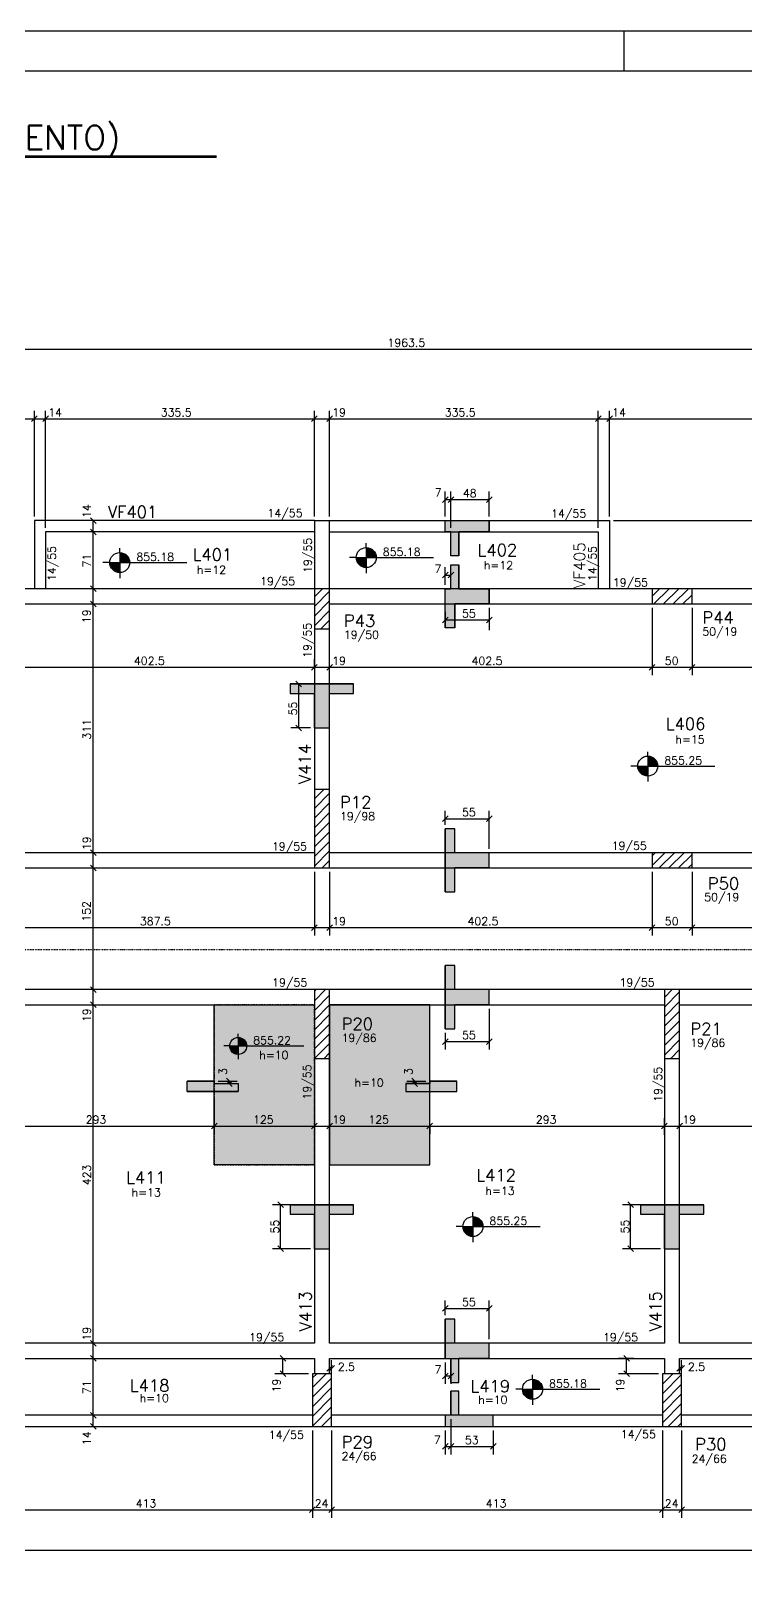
# Model space of a CAD drawing. Extents: x 1435 to 7619, y 830 to 3800.
# Drawn here: x 2607 to 3499, y 1862 to 3800 of the extents above; entities that cross this region are included whole.
import ezdxf

# ---------------------------------------------------------------- set-up
doc = ezdxf.new("R2010")
doc.units = 0
doc.header["$MEASUREMENT"] = 0
doc.linetypes.add('ESTILO_TQS_0004', pattern=[2, 0.5, -0.4, 0.1, -0.4, 0.1, -0.5])
for name, color, linetype in [('1', 1, 'CONTINUOUS'), ('2', 2, 'CONTINUOUS'), ('3', 3, 'CONTINUOUS'), ('4', 4, 'CONTINUOUS'), ('6', 6, 'CONTINUOUS'), ('7', 7, 'CONTINUOUS'), ('8', 8, 'CONTINUOUS'), ('9', 9, 'CONTINUOUS')]:
    doc.layers.add(name, color=color, linetype=linetype)
doc.styles.get("Standard").update_dxf_attribs({"font": 'ROMANS.SHX'})

msp = doc.modelspace()

# ---------------------------------------------------------------- linework, layer by layer
at = {"layer": '1', "linetype": 'Continuous'}
msp.add_lwpolyline([(1434.82608, 829.928975), (7619.060405, 829.928975), (7619.060405, 3799.928975), (1434.82608, 3799.928975), (1434.82608, 829.928975)], dxfattribs=at)
at = {"layer": '2', "linetype": 'Continuous'}
for p, q in [((2607.554466, 3311.782786), (2614.625534, 3318.853854)), ((2607.554466, 3311.782786), (2614.625534, 3318.853854)), ((2621.554466, 3311.782786), (2628.625534, 3318.853854)), ((2621.554466, 3311.782786), (2628.625534, 3318.853854)), ((2957.054466, 3311.782786), (2964.125534, 3318.853854)), ((2957.054466, 3311.782786), (2964.125534, 3318.853854)), ((2976.054466, 3311.782786), (2983.125534, 3318.853854)), ((2976.054466, 3311.782786), (2983.125534, 3318.853854)), ((3311.554466, 3311.782786), (3318.625534, 3318.853854)), ((3311.554466, 3311.782786), (3318.625534, 3318.853854)), ((3325.554466, 3311.782786), (3332.625534, 3318.853854)), ((3325.554466, 3311.782786), (3332.625534, 3318.853854)), ((3120.469817, 3210.895119), (3127.540885, 3217.966187)), ((3127.469817, 3210.895119), (3134.540885, 3217.966187)), ((3127.469817, 3210.895119), (3134.540885, 3217.966187)), ((3175.469817, 3210.895119), (3182.540885, 3217.966187)), ((2688.020029, 3184.489466), (2680.948961, 3191.560534)), ((2688.020029, 3170.489466), (2680.948961, 3177.560534)), ((2688.020029, 3170.489466), (2680.948961, 3177.560534)), ((3120.469817, 3116.477405), (3127.540885, 3123.548473)), ((3120.469817, 3116.477405), (3127.540885, 3123.548473)), ((3127.469817, 3116.477405), (3134.540885, 3123.548473)), ((3127.469817, 3116.477405), (3134.540885, 3123.548473)), ((2688.020029, 3099.489466), (2680.948961, 3106.560534)), ((2688.020029, 3099.489466), (2680.948961, 3106.560534)), ((2688.020029, 3099.489466), (2680.948961, 3106.560534)), ((2688.020029, 3080.489466), (2680.948961, 3087.560534)), ((2688.020029, 3080.489466), (2680.948961, 3087.560534)), ((3120.469817, 3060.470467), (3127.540885, 3067.541535)), ((3175.469817, 3060.470467), (3182.540885, 3067.541535)), ((2957.054466, 3001.331838), (2964.125534, 3008.402905)), ((2957.054466, 3001.331838), (2964.125534, 3008.402905)), ((2976.054466, 3001.331838), (2983.125534, 3008.402905)), ((2976.054466, 3001.331838), (2983.125534, 3008.402905)), ((3378.554466, 3001.331838), (3385.625534, 3008.402905)), ((3378.554466, 3001.331838), (3385.625534, 3008.402905)), ((3428.554466, 3001.331838), (3435.625534, 3008.402905)), ((3428.554466, 3001.331838), (3435.625534, 3008.402905)), ((2944.629123, 2980.561824), (2937.558055, 2987.632892)), ((2944.629123, 2925.561824), (2937.558055, 2932.632892)), ((3120.469817, 2812.023682), (3127.540885, 2819.09475)), ((3120.469817, 2812.023682), (3127.540885, 2819.09475)), ((3175.469817, 2812.023682), (3182.540885, 2819.09475)), ((3175.469817, 2812.023682), (3182.540885, 2819.09475)), ((2970.09, 2803.025), (2970.09, 2803.025)), ((2688.020029, 2769.489466), (2680.948961, 2776.560534)), ((2688.020029, 2769.489466), (2680.948961, 2776.560534)), ((2688.020029, 2769.489466), (2680.948961, 2776.560534)), ((2688.020029, 2750.489466), (2680.948961, 2757.560534)), ((2688.020029, 2750.489466), (2680.948961, 2757.560534)), ((2957.054466, 2675.902112), (2964.125534, 2682.973179)), ((2957.054466, 2675.902112), (2964.125534, 2682.973179)), ((2976.054466, 2675.902112), (2983.125534, 2682.973179)), ((2976.054466, 2675.902112), (2983.125534, 2682.973179)), ((3378.554442, 2675.902112), (3385.62551, 2682.973179)), ((3378.554442, 2675.902112), (3385.62551, 2682.973179)), ((3428.554442, 2675.902112), (3435.62551, 2682.973179)), ((3428.554442, 2675.902112), (3435.62551, 2682.973179)), ((2688.020029, 2598.489466), (2680.948961, 2605.560534)), ((2688.020029, 2598.489466), (2680.948961, 2605.560534)), ((2688.020029, 2579.489466), (2680.948961, 2586.560534)), ((2688.020029, 2579.489466), (2680.948961, 2586.560534)), ((2970.09, 2559.025), (2970.09, 2559.025)), ((3407.09, 2559.025), (3407.09, 2559.025)), ((3120.469817, 2533.548604), (3127.540885, 2540.619672)), ((3120.469817, 2533.548604), (3127.540885, 2540.619672)), ((3175.469817, 2533.548604), (3182.540885, 2540.619672)), ((3175.469817, 2533.548604), (3182.540885, 2540.619672)), ((2850.770676, 2491.169952), (2857.841743, 2484.098884)), ((2850.770676, 2488.169952), (2857.841743, 2481.098884)), ((3082.338257, 2491.169952), (3089.409324, 2484.098884)), ((3082.338257, 2488.169952), (3089.409324, 2481.098884)), ((2832.054466, 2427.94605), (2839.125534, 2435.017118)), ((2832.054466, 2427.94605), (2839.125534, 2435.017118)), ((2957.054466, 2427.94605), (2964.125534, 2435.017118)), ((2957.054466, 2427.94605), (2964.125534, 2435.017118)), ((2976.054466, 2427.94605), (2983.125534, 2435.017118)), ((2976.054466, 2427.94605), (2983.125534, 2435.017118)), ((3101.054466, 2427.94605), (3108.125534, 2435.017118)), ((3101.054466, 2427.94605), (3108.125534, 2435.017118)), ((3394.054466, 2427.94605), (3401.125534, 2435.017118)), ((3394.054466, 2427.94605), (3401.125534, 2435.017118)), ((3413.054466, 2427.94605), (3420.125534, 2435.017118)), ((3413.054466, 2427.94605), (3420.125534, 2435.017118)), ((2921.947986, 2329.642791), (2914.876919, 2336.713858)), ((2921.947986, 2329.642791), (2914.876919, 2336.713858)), ((3358.947986, 2329.642791), (3351.876919, 2336.713858)), ((3358.947986, 2329.642791), (3351.876919, 2336.713858)), ((2921.947986, 2274.642791), (2914.876919, 2281.713858)), ((2921.947986, 2274.642791), (2914.876919, 2281.713858)), ((3358.947986, 2274.642791), (3351.876919, 2281.713858)), ((3358.947986, 2274.642791), (3351.876919, 2281.713858)), ((3120.469817, 2199.988981), (3127.540885, 2207.060049)), ((3120.469817, 2199.988981), (3127.540885, 2207.060049)), ((3175.469817, 2199.988981), (3182.540885, 2207.060049)), ((3175.469817, 2199.988981), (3182.540885, 2207.060049)), ((2688.020029, 2156.489466), (2680.948961, 2163.560534)), ((2688.020029, 2156.489466), (2680.948961, 2163.560534)), ((2688.020029, 2137.489466), (2680.948961, 2144.560534)), ((2688.020029, 2137.489466), (2680.948961, 2144.560534)), ((2924.862664, 2137.489466), (2917.791596, 2144.560534)), ((2983.125534, 2132.4296), (2976.054466, 2125.358532)), ((2985.625534, 2132.4296), (2978.554466, 2125.358532)), ((3353.957827, 2137.489466), (3346.88676, 2144.560534)), ((3420.125534, 2132.4296), (3413.054466, 2125.358532)), ((3422.625534, 2132.4296), (3415.554466, 2125.358532)), ((2924.862664, 2118.489466), (2917.791596, 2125.560534)), ((3120.469817, 2115.695846), (3127.540885, 2122.766914)), ((3120.469817, 2115.695846), (3127.540885, 2122.766914)), ((3127.469817, 2115.695846), (3134.540885, 2122.766914)), ((3127.469817, 2115.695846), (3134.540885, 2122.766914)), ((3353.957827, 2118.489466), (3346.88676, 2125.560534)), ((2970.09, 2089.025), (2970.09, 2089.025)), ((3407.09, 2089.025), (3407.09, 2089.025)), ((2688.020029, 2066.489466), (2680.948961, 2073.560534)), ((2688.020029, 2066.489466), (2680.948961, 2073.560534)), ((2688.020029, 2052.489466), (2680.948961, 2059.560534)), ((3120.469817, 2027.494242), (3127.540885, 2034.56531)), ((3120.469817, 2027.494242), (3127.540885, 2034.56531)), ((3127.469817, 2027.494242), (3134.540885, 2034.56531)), ((3127.469817, 2027.494242), (3134.540885, 2034.56531)), ((3127.469817, 2027.494242), (3134.540885, 2034.56531)), ((3127.469817, 2027.494242), (3134.540885, 2034.56531)), ((3180.469817, 2027.494242), (3187.540885, 2034.56531)), ((3180.469817, 2027.494242), (3187.540885, 2034.56531)), ((2954.554466, 1948.438085), (2961.625534, 1955.509152)), ((2954.554466, 1948.438085), (2961.625534, 1955.509152)), ((2978.554466, 1948.438085), (2985.625534, 1955.509152)), ((2978.554466, 1948.438085), (2985.625534, 1955.509152)), ((3391.554466, 1948.438085), (3398.625534, 1955.509152)), ((3391.554466, 1948.438085), (3398.625534, 1955.509152)), ((3415.554466, 1948.438085), (3422.625534, 1955.509152)), ((3415.554466, 1948.438085), (3422.625534, 1955.509152))]:
    msp.add_line(p, q, dxfattribs=at)
at = {"layer": '3', "linetype": 'Continuous'}
for p, q in [((3346.837115, 3799.928975), (3346.837115, 3749.929475)), ((2960.59, 3188.025), (2611.09, 3188.025)), ((2611.09, 3188.025), (2611.09, 3103.025)), ((2979.59, 3188.025), (3329.09, 3188.025)), ((3329.09, 3188.025), (3329.09, 3103.025)), ((2625.09, 3174.025), (2625.09, 3103.025)), ((2960.59, 3174.025), (2625.09, 3174.025)), ((2979.59, 3174.025), (3315.09, 3174.025)), ((3025.348914, 3154.425648), (3025.348914, 3159.930392)), ((3315.09, 3174.025), (3315.09, 3103.025)), ((2717.670561, 3148.146498), (2717.670561, 3153.651242)), ((2717.670561, 3148.146498), (2717.670561, 3123.146498)), ((2717.670561, 3147.53915), (2721.519686, 3147.53915)), ((2717.670561, 3146.746301), (2723.419024, 3146.746301)), ((2717.670561, 3145.953452), (2724.742819, 3145.953452)), ((2717.670561, 3145.160591), (2725.77808, 3145.160591)), ((2717.670561, 3144.367802), (2726.62542, 3144.367802)), ((2717.670561, 3143.574953), (2727.334429, 3143.574953)), ((2717.670561, 3142.782092), (2727.933765, 3142.782092)), ((2717.670561, 3141.989243), (2728.441788, 3141.989243)), ((2717.670561, 3141.196394), (2728.870941, 3141.196394)), ((2717.670561, 3140.403544), (2729.23, 3140.403544)), ((3012.848914, 3141.925648), (3004.42221, 3141.925648)), ((3025.348866, 3141.132846), (3012.848866, 3141.132846)), ((3012.848914, 3141.925648), (3037.848914, 3141.925648)), ((3025.348866, 3140.339997), (3012.949861, 3140.339997)), ((3025.348914, 3154.425648), (3025.348914, 3129.425648)), ((3025.348914, 3153.8183), (3029.198039, 3153.8183)), ((3025.348914, 3153.025451), (3031.097377, 3153.025451)), ((3025.348914, 3152.232602), (3032.421172, 3152.232602)), ((3025.348914, 3151.439741), (3033.456433, 3151.439741)), ((3025.348914, 3150.646952), (3034.303773, 3150.646952)), ((3025.348914, 3149.854103), (3035.012782, 3149.854103)), ((3025.348914, 3149.061242), (3035.612119, 3149.061242)), ((3025.348914, 3148.268393), (3036.120141, 3148.268393)), ((3025.348914, 3147.475544), (3036.549294, 3147.475544)), ((3025.348914, 3146.682695), (3036.908353, 3146.682695)), ((3025.348914, 3145.889845), (3037.203658, 3145.889845)), ((3025.348914, 3145.097044), (3037.439931, 3145.097044)), ((3025.348914, 3144.304195), (3037.620509, 3144.304195)), ((3025.348914, 3143.511346), (3037.74792, 3143.511346)), ((3025.348914, 3142.718497), (3037.848914, 3142.718497)), ((3037.848914, 3141.925648), (3109.271663, 3141.925648)), ((2705.170561, 3135.646498), (2696.743857, 3135.646498)), ((2717.670513, 3134.853696), (2705.170513, 3134.853696)), ((2705.170561, 3135.646498), (2730.170561, 3135.646498)), ((2717.670513, 3134.060847), (2705.271507, 3134.060847)), ((2717.670513, 3133.267998), (2705.398871, 3133.267998)), ((2717.670513, 3132.475149), (2705.579496, 3132.475149)), ((2717.670513, 3131.682348), (2705.815769, 3131.682348)), ((2717.670513, 3130.889451), (2706.111074, 3130.889451)), ((2717.670513, 3130.09665), (2706.470133, 3130.09665)), ((2717.670513, 3129.303801), (2706.899286, 3129.303801)), ((2717.670513, 3128.510952), (2707.407309, 3128.510952)), ((2717.670513, 3127.718102), (2708.006693, 3127.718102)), ((2717.670513, 3126.925301), (2708.715654, 3126.925301)), ((2717.670513, 3126.132392), (2709.562994, 3126.132392)), ((2717.670513, 3125.339591), (2710.598255, 3125.339591)), ((2717.670513, 3124.546742), (2711.922051, 3124.546742)), ((2717.670513, 3123.753893), (2713.821436, 3123.753893)), ((2717.670561, 3139.610695), (2729.525305, 3139.610695)), ((2717.670561, 3138.817894), (2729.761578, 3138.817894)), ((2717.670561, 3138.025045), (2729.942156, 3138.025045)), ((2717.670561, 3137.232196), (2730.069567, 3137.232196)), ((2717.670561, 3136.439347), (2730.170561, 3136.439347)), ((2717.670561, 3123.146498), (2717.670561, 3116.277965)), ((2730.170561, 3135.646498), (2801.59331, 3135.646498)), ((3025.348866, 3139.547148), (3013.077224, 3139.547148)), ((3025.348866, 3138.754299), (3013.25785, 3138.754299)), ((3025.348866, 3137.961498), (3013.494122, 3137.961498)), ((3025.348866, 3137.168601), (3013.789428, 3137.168601)), ((3025.348866, 3136.3758), (3014.148486, 3136.3758)), ((3025.348866, 3135.582951), (3014.57764, 3135.582951)), ((3025.348866, 3134.790102), (3015.085662, 3134.790102)), ((3025.348866, 3133.997253), (3015.685046, 3133.997253)), ((3025.348866, 3133.204451), (3016.394008, 3133.204451)), ((3025.348866, 3132.411542), (3017.241347, 3132.411542)), ((3025.348866, 3131.618741), (3018.276608, 3131.618741)), ((3025.348866, 3130.825892), (3019.600404, 3130.825892)), ((3025.348866, 3130.033043), (3021.499789, 3130.033043)), ((3025.348914, 3129.425648), (3025.348914, 3122.557115)), ((2960.59, 3092.818968), (2970.796032, 3103.025)), ((3382.09, 3093.590433), (3391.524567, 3103.025)), ((3384.545382, 3084.025), (3403.545382, 3103.025)), ((3396.566197, 3084.025), (3415.566197, 3103.025)), ((3408.587013, 3084.025), (3427.587013, 3103.025)), ((2960.59, 3080.798153), (2979.59, 3099.798153)), ((2960.59, 3068.777338), (2979.59, 3087.777338)), ((3420.607828, 3084.025), (3432.09, 3095.507172)), ((2960.59, 3056.756522), (2979.59, 3075.756522)), ((2968.879293, 3053.025), (2979.59, 3063.735707)), ((3376.789929, 2893.806456), (3376.789929, 2899.3112)), ((3376.789929, 2893.806456), (3376.789929, 2868.806456)), ((3376.789929, 2893.199108), (3380.639054, 2893.199108)), ((3376.789929, 2892.406259), (3382.538391, 2892.406259)), ((3376.789929, 2891.61341), (3383.862187, 2891.61341)), ((3376.789929, 2890.820549), (3384.897448, 2890.820549)), ((3376.789929, 2890.02776), (3385.744787, 2890.02776)), ((3376.789929, 2889.234911), (3386.453797, 2889.234911)), ((3376.789929, 2888.44205), (3387.053133, 2888.44205)), ((3364.289929, 2881.306456), (3355.863225, 2881.306456)), ((3376.789881, 2880.513655), (3364.289881, 2880.513655)), ((3364.289929, 2881.306456), (3389.289929, 2881.306456)), ((3376.789881, 2879.720806), (3364.390875, 2879.720806)), ((3376.789881, 2878.927956), (3364.518238, 2878.927956)), ((3376.789881, 2878.135107), (3364.698864, 2878.135107)), ((3376.789881, 2877.342306), (3364.935137, 2877.342306)), ((3376.789881, 2876.549409), (3365.230442, 2876.549409)), ((3376.789881, 2875.756608), (3365.589501, 2875.756608)), ((3376.789881, 2874.963759), (3366.018654, 2874.963759)), ((3376.789881, 2874.17091), (3366.526676, 2874.17091)), ((3376.789881, 2873.378061), (3367.126061, 2873.378061)), ((3376.789881, 2872.585259), (3367.835022, 2872.585259)), ((3376.789881, 2871.792351), (3368.682362, 2871.792351)), ((3376.789881, 2870.999549), (3369.717623, 2870.999549)), ((3376.789881, 2870.2067), (3371.041418, 2870.2067)), ((3376.789881, 2869.413851), (3372.940804, 2869.413851)), ((3376.789929, 2887.649201), (3387.561156, 2887.649201)), ((3376.789929, 2886.856352), (3387.990309, 2886.856352)), ((3376.789929, 2886.063503), (3388.349367, 2886.063503)), ((3376.789929, 2885.270654), (3388.644673, 2885.270654)), ((3376.789929, 2884.477852), (3388.880945, 2884.477852)), ((3376.789929, 2883.685003), (3389.061524, 2883.685003)), ((3376.789929, 2882.892154), (3389.188935, 2882.892154)), ((3376.789929, 2882.099305), (3389.289929, 2882.099305)), ((3376.789929, 2868.806456), (3376.789929, 2861.937924)), ((3389.289929, 2881.306456), (3460.712678, 2881.306456)), ((2960.59, 2840.381847), (2972.233153, 2852.025)), ((2960.59, 2828.361032), (2979.59, 2847.361032)), ((2960.59, 2816.340217), (2979.59, 2835.340217)), ((2960.59, 2804.319401), (2979.59, 2823.319401)), ((2960.59, 2792.298586), (2979.59, 2811.298586)), ((2960.59, 2780.277771), (2979.59, 2799.277771)), ((2960.59, 2768.256956), (2979.59, 2787.256956)), ((2960.59, 2756.23614), (2979.59, 2775.23614)), ((3382.089976, 2757.007582), (3398.107395, 2773.025)), ((3382.089976, 2769.028397), (3386.086579, 2773.025)), ((3391.12821, 2754.025), (3410.12821, 2773.025)), ((3403.149025, 2754.025), (3422.149025, 2773.025)), ((2970.399675, 2754.025), (2979.59, 2763.215325)), ((3415.16984, 2754.025), (3432.089976, 2770.945136)), ((3427.190656, 2754.025), (3432.089976, 2758.924321)), ((2960.59, 2587.944726), (2974.670274, 2602.025)), ((2960.59, 2599.965542), (2962.649458, 2602.025)), ((3397.59, 2592.195376), (3407.419624, 2602.025)), ((3397.59, 2580.174561), (3416.59, 2599.174561)), ((2960.59, 2575.923911), (2979.59, 2594.923911)), ((2960.59, 2563.903096), (2979.59, 2582.903096)), ((3397.59, 2568.153746), (3416.59, 2587.153746)), ((2960.59, 2551.88228), (2979.59, 2570.88228)), ((2960.59, 2539.861465), (2979.59, 2558.861465)), ((3397.59, 2556.13293), (3416.59, 2575.13293)), ((3397.59, 2544.112115), (3416.59, 2563.112115)), ((2865.511263, 2542.152113), (2865.511263, 2546.831146)), ((2865.511263, 2542.152113), (2865.511263, 2520.902113)), ((2865.511263, 2541.635868), (2868.783019, 2541.635868)), ((2865.511263, 2540.961946), (2870.397456, 2540.961946)), ((2865.511263, 2540.288024), (2871.522682, 2540.288024)), ((2865.511263, 2539.614093), (2872.402654, 2539.614093)), ((2960.59, 2527.84065), (2979.59, 2546.84065)), ((3397.59, 2532.0913), (3416.59, 2551.0913)), ((3397.59, 2520.070485), (3416.59, 2539.070485)), ((2854.886263, 2531.527113), (2847.723564, 2531.527113)), ((2865.511222, 2530.853232), (2854.886222, 2530.853232)), ((2854.886263, 2531.527113), (2876.136263, 2531.527113)), ((2865.511222, 2530.17931), (2854.972067, 2530.17931)), ((2865.511222, 2529.505389), (2855.080326, 2529.505389)), ((2865.511222, 2528.831467), (2855.233858, 2528.831467)), ((2865.511222, 2528.157586), (2855.43469, 2528.157586)), ((2865.511222, 2527.483623), (2855.685699, 2527.483623)), ((2865.511222, 2526.809742), (2855.990899, 2526.809742)), ((2865.511222, 2526.135821), (2856.355679, 2526.135821)), ((2865.511222, 2525.461899), (2856.787498, 2525.461899)), ((2865.511222, 2524.787977), (2857.296975, 2524.787977)), ((2865.511222, 2524.114096), (2857.899592, 2524.114096)), ((2865.511222, 2523.440124), (2858.619831, 2523.440124)), ((2865.511222, 2522.766242), (2859.499803, 2522.766242)), ((2865.511222, 2522.092321), (2860.625029, 2522.092321)), ((2865.511222, 2521.418399), (2862.239507, 2521.418399)), ((2865.511263, 2538.940222), (2873.122893, 2538.940222)), ((2865.511263, 2538.2663), (2873.72555, 2538.2663)), ((2865.511263, 2537.592368), (2874.234987, 2537.592368)), ((2865.511263, 2536.918446), (2874.666806, 2536.918446)), ((2865.511263, 2536.244525), (2875.031586, 2536.244525)), ((2865.511263, 2535.570603), (2875.336786, 2535.570603)), ((2865.511263, 2534.896681), (2875.587795, 2534.896681)), ((2865.511263, 2534.2228), (2875.788627, 2534.2228)), ((2865.511263, 2533.548878), (2875.942118, 2533.548878)), ((2865.511263, 2532.874957), (2876.050418, 2532.874957)), ((2865.511263, 2532.201035), (2876.136263, 2532.201035)), ((2865.511263, 2520.902113), (2865.511263, 2515.063861)), ((2876.136263, 2531.527113), (2947.559012, 2531.527113)), ((2960.795165, 2516.025), (2979.59, 2534.819835)), ((2972.815981, 2516.025), (2979.59, 2522.799019)), ((3405.565331, 2516.025), (3416.59, 2527.049669)), ((3158.524147, 2318.378486), (3158.524147, 2323.883231)), ((3158.524147, 2318.378486), (3158.524147, 2293.378486)), ((3158.524147, 2317.771139), (3162.373272, 2317.771139)), ((3158.524147, 2316.97829), (3164.27261, 2316.97829)), ((3158.524147, 2316.185441), (3165.596405, 2316.185441)), ((3158.524147, 2315.39258), (3166.631666, 2315.39258)), ((3158.524147, 2314.59979), (3167.479006, 2314.59979)), ((3158.524147, 2313.806941), (3168.188015, 2313.806941)), ((3158.524147, 2313.01408), (3168.787352, 2313.01408)), ((3158.524147, 2312.221231), (3169.295374, 2312.221231)), ((3158.524147, 2311.428382), (3169.724527, 2311.428382)), ((3158.524147, 2310.635533), (3170.083586, 2310.635533)), ((3158.524147, 2309.842684), (3170.378891, 2309.842684)), ((3158.524147, 2309.049883), (3170.615164, 2309.049883)), ((3158.524147, 2308.257034), (3170.795742, 2308.257034)), ((3158.524147, 2307.464185), (3170.923153, 2307.464185)), ((3158.524147, 2306.671336), (3171.024147, 2306.671336)), ((3146.024147, 2305.878486), (3137.597443, 2305.878486)), ((3158.524099, 2305.085685), (3146.024099, 2305.085685)), ((3146.024147, 2305.878486), (3171.024147, 2305.878486)), ((3158.524099, 2304.292836), (3146.125094, 2304.292836)), ((3158.524099, 2303.499987), (3146.252457, 2303.499987)), ((3158.524099, 2302.707138), (3146.433083, 2302.707138)), ((3158.524099, 2301.914337), (3146.669355, 2301.914337)), ((3158.524099, 2301.12144), (3146.964661, 2301.12144)), ((3158.524099, 2300.328638), (3147.323719, 2300.328638)), ((3158.524099, 2299.535789), (3147.752873, 2299.535789)), ((3158.524099, 2298.74294), (3148.260895, 2298.74294)), ((3158.524099, 2297.950091), (3148.860279, 2297.950091)), ((3158.524099, 2297.15729), (3149.569241, 2297.15729)), ((3158.524099, 2296.364381), (3150.41658, 2296.364381)), ((3158.524099, 2295.57158), (3151.451841, 2295.57158)), ((3158.524099, 2294.778731), (3152.775637, 2294.778731)), ((3158.524099, 2293.985882), (3154.675022, 2293.985882)), ((3158.524147, 2293.378486), (3158.524147, 2286.509954)), ((3171.024147, 2305.878486), (3242.446896, 2305.878486)), ((2958.09, 2104.612115), (2975.502885, 2122.025)), ((2958.09, 2116.63293), (2963.48207, 2122.025)), ((2958.09, 2092.5913), (2982.09, 2116.5913)), ((3232.973194, 2115.093821), (3232.973194, 2120.598566)), ((3232.973194, 2115.093821), (3232.973194, 2090.093821)), ((3232.973194, 2114.486474), (3236.822319, 2114.486474)), ((3232.973194, 2113.693625), (3238.721656, 2113.693625)), ((3232.973194, 2112.900776), (3240.045452, 2112.900776)), ((3395.09, 2108.862765), (3408.252235, 2122.025)), ((3395.09, 2120.88358), (3396.23142, 2122.025)), ((3395.09, 2096.84195), (3419.09, 2120.84195)), ((2958.09, 2080.570485), (2982.09, 2104.570485)), ((3220.473194, 2102.593821), (3212.04649, 2102.593821)), ((3232.973146, 2101.80102), (3220.473146, 2101.80102)), ((3220.473194, 2102.593821), (3245.473194, 2102.593821)), ((3232.973146, 2101.008171), (3220.57414, 2101.008171)), ((3232.973146, 2100.215322), (3220.701503, 2100.215322)), ((3232.973146, 2099.422473), (3220.882129, 2099.422473)), ((3232.973146, 2098.629672), (3221.118402, 2098.629672)), ((3232.973146, 2097.836775), (3221.413707, 2097.836775)), ((3232.973146, 2097.043973), (3221.772766, 2097.043973)), ((3232.973146, 2096.251124), (3222.201919, 2096.251124)), ((3232.973146, 2095.458275), (3222.709941, 2095.458275)), ((3232.973146, 2094.665426), (3223.309326, 2094.665426)), ((3232.973146, 2093.872625), (3224.018287, 2093.872625)), ((3232.973194, 2112.107915), (3241.080713, 2112.107915)), ((3232.973194, 2111.315125), (3241.928052, 2111.315125)), ((3232.973194, 2110.522276), (3242.637062, 2110.522276)), ((3232.973194, 2109.729415), (3243.236398, 2109.729415)), ((3232.973194, 2108.936566), (3243.744421, 2108.936566)), ((3232.973194, 2108.143717), (3244.173574, 2108.143717)), ((3232.973194, 2107.350868), (3244.532632, 2107.350868)), ((3232.973194, 2106.558019), (3244.827938, 2106.558019)), ((3232.973194, 2105.765218), (3245.06421, 2105.765218)), ((3232.973194, 2104.972369), (3245.244789, 2104.972369)), ((3232.973194, 2104.17952), (3245.3722, 2104.17952)), ((3232.973194, 2103.386671), (3245.473194, 2103.386671)), ((3245.473194, 2102.593821), (3316.895943, 2102.593821)), ((3395.09, 2084.821134), (3419.09, 2108.821134)), ((3395.09, 2072.800319), (3419.09, 2096.800319)), ((2958.09, 2068.549669), (2982.09, 2092.549669)), ((2958.09, 2056.528854), (2982.09, 2080.528854)), ((3232.973146, 2093.079716), (3224.865627, 2093.079716)), ((3232.973146, 2092.286915), (3225.900888, 2092.286915)), ((3232.973146, 2091.494066), (3227.224683, 2091.494066)), ((3232.973146, 2090.701217), (3229.124069, 2090.701217)), ((3232.973194, 2090.093821), (3232.973194, 2083.225289)), ((3395.09, 2060.779504), (3419.09, 2084.779504)), ((2969.606961, 2056.025), (2982.09, 2068.508039)), ((2981.627777, 2056.025), (2982.09, 2056.487223)), ((3402.356311, 2056.025), (3419.09, 2072.758689)), ((3414.377127, 2056.025), (3419.09, 2060.737873))]:
    msp.add_line(p, q, dxfattribs=at)
for points in [[(2960.59, 3188.025), (2960.59, 3103.025)], [(2960.59, 3188.025), (2979.59, 3188.025)], [(2979.59, 3103.025), (2979.59, 3188.025)], [(2960.59, 3103.025), (2558.09, 3103.025)], [(3382.09, 3103.025), (2979.59, 3103.025)], [(3834.59, 3103.025), (3432.09, 3103.025)], [(2558.09, 3084.025), (2960.59, 3084.025)], [(2979.59, 3084.025), (3382.09, 3084.025)], [(3432.09, 3084.025), (3834.59, 3084.025)], [(2960.59, 3053.025), (2960.59, 2852.025)], [(2979.59, 2852.025), (2979.59, 3053.025)], [(2960.59, 2773.025), (2573.09, 2773.025)], [(3382.089976, 2773.025), (2979.59, 2773.025)], [(3834.59, 2773.025), (3432.089976, 2773.025)], [(2573.09, 2754.025), (2960.59, 2754.025)], [(2979.59, 2754.025), (3382.089976, 2754.025)], [(3432.089976, 2754.025), (3834.59, 2754.025)], [(2960.59, 2602.025), (2573.09, 2602.025)], [(3397.59, 2602.025), (2979.59, 2602.025)], [(3834.59, 2602.025), (3416.59, 2602.025)], [(2573.09, 2583.025), (2960.59, 2583.025)], [(2979.59, 2583.025), (3397.59, 2583.025)], [(3416.59, 2583.025), (3834.59, 2583.025)], [(2960.59, 2516.025), (2960.59, 2160.025)], [(2979.59, 2160.025), (2979.59, 2516.025)], [(3397.59, 2516.025), (3397.59, 2160.025)], [(3416.59, 2160.025), (3416.59, 2516.025)], [(2960.59, 2160.025), (2542.59, 2160.025)], [(3397.59, 2160.025), (2979.59, 2160.025)], [(3834.59, 2160.025), (3416.59, 2160.025)], [(2542.59, 2141.025), (2960.59, 2141.025)], [(2960.59, 2141.025), (2960.59, 2122.025)], [(2979.59, 2141.025), (3397.59, 2141.025)], [(2979.59, 2122.025), (2979.59, 2141.025)], [(2979.59, 2122.025), (2979.59, 2141.025)], [(3397.59, 2141.025), (3397.59, 2122.025)], [(3416.59, 2141.025), (3834.59, 2141.025)], [(3416.59, 2122.025), (3416.59, 2141.025)], [(2958.09, 2070.025), (2545.09, 2070.025)], [(2545.09, 2056.025), (2958.09, 2056.025)], [(3395.09, 2070.025), (2982.09, 2070.025)], [(2982.09, 2056.025), (3395.09, 2056.025)], [(3832.09, 2070.025), (3419.09, 2070.025)], [(3419.09, 2056.025), (3832.09, 2056.025)]]:
    msp.add_lwpolyline(points, dxfattribs=at)
at = {"layer": '3', "linetype": 'ESTILO_TQS_0004'}
for points in [[(2960.59, 2583.025), (2835.59, 2583.025), (2835.59, 2383.025), (2960.59, 2383.025), (2960.59, 2583.025)], [(2979.59, 2383.025), (3104.59, 2383.025), (3104.59, 2583.025), (2979.59, 2583.025), (2979.59, 2383.025)]]:
    msp.add_lwpolyline(points, dxfattribs=at)
at = {"layer": '3', "linetype": 'Continuous'}
for centre, radius in [((2717.670561, 3135.646498), 12.5), ((3025.348914, 3141.925648), 12.5), ((3376.789929, 2881.306456), 12.5), ((2865.511263, 2531.527113), 10.625), ((3158.524147, 2305.878486), 12.5), ((3232.973194, 2102.593821), 12.5)]:
    msp.add_circle(centre, radius, dxfattribs=at)
at = {"layer": '6', "linetype": 'Continuous'}
for p, q in [((2123.966424, 3644.156598), (2838.445667, 3644.156598)), ((2123.966424, 3642.358558), (2838.445667, 3642.358558)), ((3124.005351, 3174.025), (3124.005351, 3188.025)), ((3124.005351, 3188.025), (3179.005351, 3188.025)), ((3179.005351, 3174.025), (3179.005351, 3188.025)), ((3124.005351, 3174.025), (3131.005351, 3174.025)), ((3131.005351, 3144.025), (3131.005351, 3174.025)), ((3141.005351, 3144.025), (3141.005351, 3174.025)), ((3141.005351, 3174.025), (3179.005351, 3174.025)), ((3131.005351, 3144.025), (3131.005351, 3144.025)), ((3131.005351, 3103.025), (3131.005351, 3133.025)), ((3141.005351, 3103.025), (3141.005351, 3133.025)), ((3124.005351, 3084.025), (3124.005351, 3103.025)), ((3124.005351, 3103.025), (3131.005351, 3103.025)), ((3131.005351, 3103.025), (3131.005351, 3103.025)), ((3141.005351, 3103.025), (3179.005351, 3103.025)), ((3179.005351, 3084.025), (3179.005351, 3103.025)), ((3124.005351, 3054.025), (3124.005351, 3084.025)), ((3136.005351, 3054.025), (3136.005351, 3084.025)), ((3136.005351, 3084.025), (3179.005351, 3084.025)), ((2930.59, 2984.097358), (2960.59, 2984.097358)), ((2930.59, 2972.097358), (2960.59, 2972.097358)), ((2960.59, 2984.097358), (2979.59, 2984.097358)), ((2960.59, 2929.097358), (2960.59, 2972.097358)), ((2979.59, 2984.097358), (3009.59, 2984.097358)), ((2979.59, 2929.097358), (2979.59, 2972.097358)), ((2979.59, 2972.097358), (3009.59, 2972.097358)), ((2960.59, 2929.097358), (2979.59, 2929.097358)), ((3124.005351, 2773.025), (3124.005351, 2803.025)), ((3136.005351, 2773.025), (3136.005351, 2803.025)), ((3124.005351, 2754.025), (3124.005351, 2773.025)), ((3179.005351, 2773.025), (3136.005351, 2773.025)), ((3179.005351, 2754.025), (3179.005351, 2773.025)), ((3124.005351, 2724.025), (3124.005351, 2754.025)), ((3136.005351, 2724.025), (3136.005351, 2754.025)), ((3179.005351, 2754.025), (3136.005351, 2754.025)), ((3124.005351, 2602.025), (3124.005351, 2632.025)), ((3136.005351, 2602.025), (3136.005351, 2632.025)), ((3124.005351, 2583.025), (3124.005351, 2602.025)), ((3179.005351, 2602.025), (3136.005351, 2602.025)), ((3179.005351, 2583.025), (3179.005351, 2602.025)), ((3124.005351, 2553.025), (3124.005351, 2583.025)), ((3136.005351, 2553.025), (3136.005351, 2583.025)), ((3179.005351, 2583.025), (3136.005351, 2583.025)), ((2835.59, 2487.634418), (2801.621745, 2487.634418)), ((2835.59, 2484.634418), (2835.59, 2487.634418)), ((2835.59, 2484.634418), (2865.59, 2484.634418)), ((3074.59, 2484.634418), (3104.59, 2484.634418)), ((3104.59, 2484.634418), (3104.59, 2487.634418)), ((3104.59, 2487.634418), (3138.558255, 2487.634418)), ((2801.621745, 2474.634418), (2865.59, 2474.634418)), ((3074.59, 2474.634418), (3138.558255, 2474.634418)), ((2930.59, 2333.178324), (2960.59, 2333.178324)), ((2960.59, 2333.178324), (2979.59, 2333.178324)), ((2979.59, 2333.178324), (3009.59, 2333.178324)), ((3367.59, 2333.178324), (3397.59, 2333.178324)), ((3397.59, 2333.178324), (3416.59, 2333.178324)), ((3416.59, 2333.178324), (3446.59, 2333.178324)), ((2930.59, 2321.178324), (2960.59, 2321.178324)), ((2960.59, 2278.178324), (2960.59, 2321.178324)), ((2979.59, 2278.178324), (2979.59, 2321.178324)), ((2979.59, 2321.178324), (3009.59, 2321.178324)), ((3367.59, 2321.178324), (3397.59, 2321.178324)), ((3397.59, 2278.178324), (3397.59, 2321.178324)), ((3416.59, 2278.178324), (3416.59, 2321.178324)), ((3416.59, 2321.178324), (3446.59, 2321.178324)), ((2960.59, 2278.178324), (2979.59, 2278.178324)), ((3397.59, 2278.178324), (3416.59, 2278.178324)), ((3124.005351, 2160.025), (3124.005351, 2190.025)), ((3136.005351, 2160.025), (3136.005351, 2190.025)), ((3124.005351, 2141.025), (3124.005351, 2160.025)), ((3179.005351, 2160.025), (3136.005351, 2160.025)), ((3179.005351, 2141.025), (3179.005351, 2160.025)), ((3124.005351, 2141.025), (3131.005351, 2141.025)), ((3131.005351, 2141.025), (3131.005351, 2141.025)), ((3131.005351, 2111.025), (3131.005351, 2141.025)), ((3141.005351, 2111.025), (3141.005351, 2141.025)), ((3179.005351, 2141.025), (3141.005351, 2141.025)), ((3131.005351, 2100.025), (3131.005351, 2100.025)), ((3131.005351, 2070.025), (3131.005351, 2100.025)), ((3141.005351, 2070.025), (3141.005351, 2100.025)), ((3131.005351, 2070.025), (3124.005351, 2070.025)), ((3124.005351, 2070.025), (3124.005351, 2056.025)), ((3124.005351, 2056.025), (3184.005351, 2056.025)), ((3184.005351, 2070.025), (3141.005351, 2070.025)), ((3184.005351, 2056.025), (3184.005351, 2070.025))]:
    msp.add_line(p, q, dxfattribs=at)
msp.add_lwpolyline([(1584.828547, 879.93055), (7569.064811, 879.93055), (7569.064811, 3749.929475), (1584.828547, 3749.929475), (1584.828547, 879.93055)], dxfattribs=at)
at = {"layer": '7', "linetype": 'Continuous'}
for points in [[(2960.59, 3053.025), (2979.59, 3053.025), (2979.59, 3103.025), (2960.59, 3103.025), (2960.59, 3053.025)], [(3382.09, 3084.025), (3432.09, 3084.025), (3432.09, 3103.025), (3382.09, 3103.025), (3382.09, 3084.025)], [(2960.59, 2754.025), (2979.59, 2754.025), (2979.59, 2852.025), (2960.59, 2852.025), (2960.59, 2754.025)], [(3382.089976, 2754.025), (3432.089976, 2754.025), (3432.089976, 2773.025), (3382.089976, 2773.025), (3382.089976, 2754.025)], [(2960.59, 2516.025), (2979.59, 2516.025), (2979.59, 2602.025), (2960.59, 2602.025), (2960.59, 2516.025)], [(3397.59, 2516.025), (3416.59, 2516.025), (3416.59, 2602.025), (3397.59, 2602.025), (3397.59, 2516.025)], [(2958.09, 2056.025), (2982.09, 2056.025), (2982.09, 2122.025), (2958.09, 2122.025), (2958.09, 2056.025)], [(3395.09, 2056.025), (3419.09, 2056.025), (3419.09, 2122.025), (3395.09, 2122.025), (3395.09, 2056.025)]]:
    msp.add_lwpolyline(points, dxfattribs=at)
at = {"layer": '8', "linetype": 'Continuous'}
for points in [[(3124.005351, 3188.025), (3179.005351, 3188.025), (3179.005351, 3174.025), (3141.005351, 3174.025), (3141.005351, 3144.025), (3131.005351, 3144.025), (3131.005351, 3174.025), (3124.005351, 3174.025), (3124.005351, 3188.025)], [(3131.005351, 3133.025), (3141.005351, 3133.025), (3141.005351, 3103.025), (3179.005351, 3103.025), (3179.005351, 3084.025), (3136.005351, 3084.025), (3136.005351, 3054.025), (3124.005351, 3054.025), (3124.005351, 3103.025), (3131.005351, 3103.025), (3131.005351, 3133.025)], [(2930.59, 2984.097358), (2930.59, 2972.097358), (2960.59, 2972.097358), (2960.59, 2929.097358), (2979.59, 2929.097358), (2979.59, 2972.097358), (3009.59, 2972.097358), (3009.59, 2984.097358), (2930.59, 2984.097358)], [(3124.005351, 2724.025), (3136.005351, 2724.025), (3136.005351, 2754.025), (3179.005351, 2754.025), (3179.005351, 2773.025), (3136.005351, 2773.025), (3136.005351, 2803.025), (3124.005351, 2803.025), (3124.005351, 2724.025)], [(3124.005351, 2553.025), (3136.005351, 2553.025), (3136.005351, 2583.025), (3179.005351, 2583.025), (3179.005351, 2602.025), (3136.005351, 2602.025), (3136.005351, 2632.025), (3124.005351, 2632.025), (3124.005351, 2553.025)], [(2865.59, 2474.634418), (2801.621745, 2474.634418), (2801.621745, 2487.634418), (2835.59, 2487.634418), (2835.59, 2484.634418), (2865.59, 2484.634418), (2865.59, 2474.634418)], [(3074.59, 2474.634418), (3138.558255, 2474.634418), (3138.558255, 2487.634418), (3104.59, 2487.634418), (3104.59, 2484.634418), (3074.59, 2484.634418), (3074.59, 2474.634418)], [(2930.59, 2333.178324), (2930.59, 2321.178324), (2960.59, 2321.178324), (2960.59, 2278.178324), (2979.59, 2278.178324), (2979.59, 2321.178324), (3009.59, 2321.178324), (3009.59, 2333.178324), (2930.59, 2333.178324)], [(3367.59, 2333.178324), (3367.59, 2321.178324), (3397.59, 2321.178324), (3397.59, 2278.178324), (3416.59, 2278.178324), (3416.59, 2321.178324), (3446.59, 2321.178324), (3446.59, 2333.178324), (3367.59, 2333.178324)], [(3131.005351, 2111.025), (3141.005351, 2111.025), (3141.005351, 2141.025), (3179.005351, 2141.025), (3179.005351, 2160.025), (3136.005351, 2160.025), (3136.005351, 2190.025), (3124.005351, 2190.025), (3124.005351, 2141.025), (3131.005351, 2141.025), (3131.005351, 2111.025)], [(3124.005351, 2056.025), (3184.005351, 2056.025), (3184.005351, 2070.025), (3141.005351, 2070.025), (3141.005351, 2100.025), (3131.005351, 2100.025), (3131.005351, 2070.025), (3124.005351, 2070.025), (3124.005351, 2056.025)]]:
    msp.add_lwpolyline(points, dxfattribs=at)
for points in [[(3124.005351, 3174.025), (3179.005351, 3188.025), (3131.005351, 3174.025)], [(3124.005351, 3174.025), (3124.005351, 3188.025), (3179.005351, 3188.025)], [(3131.005351, 3174.025), (3179.005351, 3188.025), (3141.005351, 3174.025)], [(3141.005351, 3174.025), (3179.005351, 3188.025), (3179.005351, 3174.025)], [(3131.005351, 3144.025), (3141.005351, 3174.025), (3141.005351, 3144.025)], [(3131.005351, 3174.025), (3141.005351, 3174.025), (3131.005351, 3144.025)], [(3131.005351, 3133.025), (3141.005351, 3133.025), (3131.005351, 3103.025)], [(3141.005351, 3133.025), (3136.005351, 3084.025), (3131.005351, 3103.025)], [(3136.005351, 3084.025), (3141.005351, 3133.025), (3141.005351, 3103.025)], [(3136.005351, 3054.025), (3124.005351, 3054.025), (3131.005351, 3103.025)], [(3124.005351, 3054.025), (3124.005351, 3103.025), (3131.005351, 3103.025)], [(3136.005351, 3084.025), (3136.005351, 3054.025), (3131.005351, 3103.025)], [(3179.005351, 3084.025), (3136.005351, 3084.025), (3141.005351, 3103.025)], [(3179.005351, 3103.025), (3179.005351, 3084.025), (3141.005351, 3103.025)], [(2930.59, 2972.097358), (2960.59, 2972.097358), (2930.59, 2984.097358)], [(2960.59, 2972.097358), (3009.59, 2984.097358), (2930.59, 2984.097358)], [(3009.59, 2984.097358), (2960.59, 2972.097358), (2979.59, 2972.097358)], [(2960.59, 2972.097358), (2960.59, 2929.097358), (2979.59, 2972.097358)], [(2960.59, 2929.097358), (2979.59, 2929.097358), (2979.59, 2972.097358)], [(3009.59, 2972.097358), (3009.59, 2984.097358), (2979.59, 2972.097358)], [(3124.005351, 2803.025), (3136.005351, 2724.025), (3136.005351, 2803.025)], [(3124.005351, 2803.025), (3124.005351, 2724.025), (3136.005351, 2724.025)], [(3136.005351, 2724.025), (3136.005351, 2754.025), (3136.005351, 2803.025)], [(3136.005351, 2803.025), (3136.005351, 2754.025), (3136.005351, 2773.025)], [(3136.005351, 2754.025), (3179.005351, 2754.025), (3136.005351, 2773.025)], [(3136.005351, 2773.025), (3179.005351, 2754.025), (3179.005351, 2773.025)], [(3136.005351, 2553.025), (3136.005351, 2632.025), (3124.005351, 2632.025)], [(3136.005351, 2553.025), (3124.005351, 2632.025), (3124.005351, 2553.025)], [(3136.005351, 2553.025), (3136.005351, 2632.025), (3136.005351, 2583.025)], [(3136.005351, 2632.025), (3136.005351, 2602.025), (3136.005351, 2583.025)], [(3179.005351, 2583.025), (3136.005351, 2602.025), (3136.005351, 2583.025)], [(3179.005351, 2583.025), (3179.005351, 2602.025), (3136.005351, 2602.025)], [(2801.621745, 2487.634418), (2835.59, 2487.634418), (2801.621745, 2474.634418)], [(2835.59, 2487.634418), (2835.59, 2484.634418), (2801.621745, 2474.634418)], [(2801.621745, 2474.634418), (2835.59, 2484.634418), (2865.59, 2474.634418)], [(2835.59, 2484.634418), (2865.59, 2484.634418), (2865.59, 2474.634418)], [(3138.558255, 2474.634418), (3104.59, 2484.634418), (3074.59, 2484.634418)], [(3138.558255, 2474.634418), (3074.59, 2484.634418), (3074.59, 2474.634418)], [(3138.558255, 2474.634418), (3138.558255, 2487.634418), (3104.59, 2487.634418)], [(3138.558255, 2474.634418), (3104.59, 2487.634418), (3104.59, 2484.634418)], [(3009.59, 2333.178324), (2930.59, 2333.178324), (2930.59, 2321.178324)], [(3009.59, 2333.178324), (2930.59, 2321.178324), (2960.59, 2321.178324)], [(3009.59, 2333.178324), (2960.59, 2321.178324), (2979.59, 2321.178324)], [(3009.59, 2333.178324), (2979.59, 2321.178324), (3009.59, 2321.178324)], [(3367.59, 2333.178324), (3367.59, 2321.178324), (3397.59, 2321.178324)], [(3367.59, 2333.178324), (3397.59, 2321.178324), (3446.59, 2333.178324)], [(3397.59, 2321.178324), (3416.59, 2321.178324), (3446.59, 2333.178324)], [(3416.59, 2321.178324), (3446.59, 2321.178324), (3446.59, 2333.178324)], [(2960.59, 2321.178324), (2960.59, 2278.178324), (2979.59, 2278.178324)], [(2960.59, 2321.178324), (2979.59, 2278.178324), (2979.59, 2321.178324)], [(3397.59, 2278.178324), (3416.59, 2278.178324), (3397.59, 2321.178324)], [(3416.59, 2278.178324), (3416.59, 2321.178324), (3397.59, 2321.178324)], [(3131.005351, 2141.025), (3136.005351, 2190.025), (3124.005351, 2190.025)], [(3131.005351, 2141.025), (3124.005351, 2190.025), (3124.005351, 2141.025)], [(3131.005351, 2141.025), (3136.005351, 2160.025), (3136.005351, 2190.025)], [(3131.005351, 2141.025), (3141.005351, 2111.025), (3136.005351, 2160.025)], [(3141.005351, 2141.025), (3179.005351, 2160.025), (3136.005351, 2160.025)], [(3141.005351, 2141.025), (3136.005351, 2160.025), (3141.005351, 2111.025)], [(3141.005351, 2141.025), (3179.005351, 2141.025), (3179.005351, 2160.025)], [(3131.005351, 2141.025), (3131.005351, 2111.025), (3141.005351, 2111.025)], [(3141.005351, 2100.025), (3131.005351, 2100.025), (3141.005351, 2070.025)], [(3131.005351, 2100.025), (3131.005351, 2070.025), (3141.005351, 2070.025)], [(3131.005351, 2070.025), (3124.005351, 2070.025), (3184.005351, 2056.025)], [(3184.005351, 2056.025), (3124.005351, 2070.025), (3124.005351, 2056.025)], [(3141.005351, 2070.025), (3131.005351, 2070.025), (3184.005351, 2056.025)], [(3184.005351, 2056.025), (3184.005351, 2070.025), (3141.005351, 2070.025)]]:
    msp.add_solid(points, dxfattribs=at)
at = {"layer": '9', "linetype": 'Continuous'}
for p, q in [((2099.09, 3402.308178), (4062.59, 3402.308178)), ((2118.09, 3315.31832), (2611.09, 3315.31832)), ((2611.09, 3193.025), (2611.09, 3325.31832)), ((2611.09, 3315.31832), (2625.09, 3315.31832)), ((2625.09, 3179.025), (2625.09, 3325.31832)), ((2625.09, 3315.31832), (2960.59, 3315.31832)), ((2960.59, 3193.025), (2960.59, 3325.31832)), ((2960.59, 3315.31832), (2979.59, 3315.31832)), ((2979.59, 3193.025), (2979.59, 3325.31832)), ((2979.59, 3315.31832), (3315.09, 3315.31832)), ((3315.09, 3179.025), (3315.09, 3325.31832)), ((3315.09, 3315.31832), (3329.09, 3315.31832)), ((3329.09, 3193.025), (3329.09, 3325.31832)), ((3329.09, 3315.31832), (3834.59, 3315.31832)), ((3124.005351, 3193.025), (3124.005351, 3224.430653)), ((3131.005351, 3179.025), (3131.005351, 3224.430653)), ((3179.005351, 3193.025), (3179.005351, 3224.430653)), ((3124.005351, 3214.430653), (3131.005351, 3214.430653)), ((3131.005351, 3214.430653), (3179.005351, 3214.430653)), ((2679.669753, 3188.025), (2674.484495, 3188.025)), ((2684.484495, 3174.025), (2684.484495, 3188.025)), ((3334.09, 3188.025), (3563.516297, 3188.025)), ((2691.092818, 3174.025), (2674.484495, 3174.025)), ((2684.484495, 3103.025), (2684.484495, 3174.025)), ((3124.005351, 3108.025), (3124.005351, 3130.012939)), ((3124.005351, 3108.025), (3124.005351, 3130.012939)), ((3131.005351, 3113.591303), (3131.005351, 3130.012939)), ((3131.005351, 3113.591303), (3131.005351, 3130.012939)), ((2688.705909, 3103.025), (2674.484495, 3103.025)), ((2684.484495, 3084.025), (2684.484495, 3103.025)), ((3124.005351, 3120.012939), (3131.005351, 3120.012939)), ((3124.005351, 3120.012939), (3131.005351, 3120.012939)), ((2684.484495, 2773.025), (2684.484495, 3084.025)), ((3124.005351, 3074.121623), (3124.005351, 3054.006001)), ((3124.005351, 3064.006001), (3179.005351, 3064.006001)), ((3179.005351, 3079.025), (3179.005351, 3051.074314)), ((3382.09, 3079.025), (3382.09, 2994.867371)), ((3432.09, 3079.025), (3432.09, 2994.867371)), ((2558.09, 3004.867371), (2960.59, 3004.867371)), ((2960.59, 3002.767061), (2960.59, 3014.867371)), ((2960.59, 3004.867371), (2979.59, 3004.867371)), ((2979.59, 3002.767061), (2979.59, 3014.867371)), ((2979.59, 3004.867371), (3382.09, 3004.867371)), ((3382.09, 3004.867371), (3432.09, 3004.867371)), ((3432.09, 3004.867371), (3834.59, 3004.867371)), ((2955.59, 2984.097358), (2931.093589, 2984.097358)), ((2941.093589, 2929.097358), (2941.093589, 2984.097358)), ((2955.59, 2929.097358), (2931.093589, 2929.097358)), ((3124.005351, 2808.025), (3124.005351, 2825.559216)), ((3124.005351, 2808.025), (3124.005351, 2825.559216)), ((3124.005351, 2815.559216), (3179.005351, 2815.559216)), ((3124.005351, 2815.559216), (3179.005351, 2815.559216)), ((3179.005351, 2778.025), (3179.005351, 2825.559216)), ((3179.005351, 2778.025), (3179.005351, 2825.559216)), ((2684.484495, 2754.025), (2684.484495, 2773.025)), ((2684.484495, 2602.025), (2684.484495, 2754.025)), ((2960.59, 2749.025), (2960.59, 2669.437645)), ((2979.59, 2749.025), (2979.59, 2669.437645)), ((2979.59, 2744.025), (2979.59, 2669.437645)), ((3382.089976, 2749.025), (3382.089976, 2669.437645)), ((3432.089976, 2749.025), (3432.089976, 2669.437645)), ((2573.09, 2679.437645), (2960.59, 2679.437645)), ((2960.59, 2679.437645), (2979.59, 2679.437645)), ((2979.59, 2679.437645), (3382.089976, 2679.437645)), ((3382.089976, 2679.437645), (3432.089976, 2679.437645)), ((3432.089976, 2679.437645), (3834.59, 2679.437645)), ((2684.484495, 2583.025), (2684.484495, 2602.025)), ((2684.484495, 2160.025), (2684.484495, 2583.025)), ((3179.005351, 2578.025), (3179.005351, 2527.084138)), ((3179.005351, 2578.025), (3179.005351, 2527.084138)), ((3124.005351, 2548.025), (3124.005351, 2527.084138)), ((3124.005351, 2548.025), (3124.005351, 2527.084138)), ((3124.005351, 2537.084138), (3179.005351, 2537.084138)), ((3124.005351, 2537.084138), (3179.005351, 2537.084138)), ((2840.59, 2487.634418), (2864.306209, 2487.634418)), ((2851.348065, 2484.634418), (2864.306209, 2484.634418)), ((2854.306209, 2487.634418), (2854.306209, 2484.634418)), ((3075.873791, 2487.634418), (3099.59, 2487.634418)), ((3075.873791, 2484.634418), (3088.831935, 2484.634418)), ((3085.873791, 2484.634418), (3085.873791, 2487.634418)), ((2835.59, 2463.056342), (2835.59, 2421.481584)), ((2542.59, 2431.481584), (2835.59, 2431.481584)), ((2835.59, 2431.481584), (2960.59, 2431.481584)), ((2960.59, 2437.557227), (2960.59, 2421.481584)), ((2960.59, 2431.481584), (2979.59, 2431.481584)), ((2979.59, 2434.504335), (2979.59, 2421.481584)), ((2979.59, 2431.481584), (3104.59, 2431.481584)), ((3104.59, 2431.481584), (3397.59, 2431.481584)), ((3104.59, 2431.451443), (3104.59, 2421.481584)), ((3397.59, 2420.302737), (3397.59, 2441.481584)), ((3397.59, 2431.481584), (3416.59, 2431.481584)), ((3416.59, 2420.302737), (3416.59, 2441.481584)), ((3416.59, 2431.481584), (3709.59, 2431.481584)), ((2932.081205, 2333.178324), (2908.412453, 2333.178324)), ((2932.081205, 2333.178324), (2908.412453, 2333.178324)), ((2918.412453, 2278.178324), (2918.412453, 2333.178324)), ((2918.412453, 2278.178324), (2918.412453, 2333.178324)), ((3369.081205, 2333.178324), (3345.412453, 2333.178324)), ((3369.081205, 2333.178324), (3345.412453, 2333.178324)), ((3355.412453, 2278.178324), (3355.412453, 2333.178324)), ((3355.412453, 2278.178324), (3355.412453, 2333.178324)), ((2955.59, 2278.178324), (2908.412453, 2278.178324)), ((2955.59, 2278.178324), (2908.412453, 2278.178324)), ((3392.59, 2278.178324), (3345.412453, 2278.178324)), ((3392.59, 2278.178324), (3345.412453, 2278.178324)), ((3124.005351, 2195.025), (3124.005351, 2213.524515)), ((3124.005351, 2195.025), (3124.005351, 2213.524515)), ((3179.005351, 2165.025), (3179.005351, 2213.524515)), ((3179.005351, 2165.025), (3179.005351, 2213.524515)), ((3124.005351, 2203.524515), (3179.005351, 2203.524515)), ((3124.005351, 2203.524515), (3179.005351, 2203.524515)), ((2684.484495, 2141.025), (2684.484495, 2160.025)), ((2684.484495, 2070.025), (2684.484495, 2141.025)), ((2921.32713, 2122.025), (2921.32713, 2141.025)), ((2979.59, 2127.025), (2979.59, 2138.894066)), ((2982.09, 2122.025), (2982.09, 2138.894066)), ((3124.005351, 2136.025), (3124.005351, 2109.23138)), ((3124.005351, 2136.025), (3124.005351, 2109.23138)), ((3359.583434, 2141.025), (3340.422293, 2141.025)), ((3350.422293, 2122.025), (3350.422293, 2141.025)), ((3416.59, 2127.025), (3416.59, 2138.894066)), ((3419.09, 2122.025), (3419.09, 2138.894066)), ((2953.09, 2122.025), (2911.32713, 2122.025)), ((2982.09, 2128.894066), (2979.59, 2128.894066)), ((3124.005351, 2119.23138), (3131.005351, 2119.23138)), ((3124.005351, 2119.23138), (3131.005351, 2119.23138)), ((3131.005351, 2118.766763), (3131.005351, 2109.23138)), ((3131.005351, 2118.766763), (3131.005351, 2109.23138)), ((3390.09, 2122.025), (3340.422293, 2122.025)), ((3419.09, 2128.894066), (3416.59, 2128.894066)), ((2684.484495, 2056.025), (2684.484495, 2070.025)), ((3131.005351, 2065.025), (3131.005351, 2021.029776)), ((3131.005351, 2065.025), (3131.005351, 2021.029776)), ((2958.09, 2051.025), (2958.09, 1941.973619)), ((2982.09, 2051.025), (2982.09, 1941.973619)), ((3124.005351, 2051.025), (3124.005351, 2021.029776)), ((3124.005351, 2051.025), (3124.005351, 2021.029776)), ((3184.005351, 2051.025), (3184.005351, 2021.029776)), ((3184.005351, 2051.025), (3184.005351, 2021.029776)), ((3395.09, 2051.025), (3395.09, 1941.973619)), ((3419.09, 2051.025), (3419.09, 1941.973619)), ((3124.005351, 2031.029776), (3131.005351, 2031.029776)), ((3124.005351, 2031.029776), (3131.005351, 2031.029776)), ((3131.005351, 2031.029776), (3184.005351, 2031.029776)), ((3131.005351, 2031.029776), (3184.005351, 2031.029776)), ((2545.09, 1951.973619), (2958.09, 1951.973619)), ((2958.09, 1951.973619), (2982.09, 1951.973619)), ((2982.09, 1951.973619), (3395.09, 1951.973619)), ((3395.09, 1951.973619), (3419.09, 1951.973619)), ((3419.09, 1951.973619), (3832.09, 1951.973619)), ((2099.09, 1901.410231), (5472.59, 1901.410231))]:
    msp.add_line(p, q, dxfattribs=at)
at = {"layer": '9', "linetype": 'ESTILO_TQS_0004'}
msp.add_line((1835.89007, 2652.025), (5717.148403, 2652.025), dxfattribs=at)
at = {"layer": '9', "linetype": 'Continuous'}
for points in [[(2835.59, 2583.025), (2960.59, 2583.025), (2960.59, 2383.025), (2835.59, 2383.025), (2835.59, 2583.025)], [(2979.59, 2383.025), (3104.59, 2383.025), (3104.59, 2583.025), (2979.59, 2583.025), (2979.59, 2383.025)]]:
    msp.add_lwpolyline(points, dxfattribs=at)
for points in [[(2960.59, 2583.025), (2960.59, 2383.025), (2835.59, 2583.025)], [(2960.59, 2383.025), (2835.59, 2383.025), (2835.59, 2583.025)], [(2835.59, 2583.025), (2835.59, 2583.025), (2835.59, 2383.025)], [(3104.59, 2383.025), (3104.59, 2583.025), (2979.59, 2383.025)], [(3104.59, 2583.025), (2979.59, 2583.025), (2979.59, 2383.025)], [(2979.59, 2383.025), (2979.59, 2383.025), (2979.59, 2583.025)]]:
    msp.add_solid(points, dxfattribs=at)

# ---------------------------------------------------------------- texts
at = {"layer": '2', "linetype": 'Continuous'}
for s, p in [('1963.5', (3051.84, 3405.308178)), ('14', (2628.42333, 3318.31832)), ('335.5', (2768.84, 3318.31832)), ('19', (2982.92333, 3318.31832)), ('335.5', (3123.34, 3318.31832)), ('14', (3332.42333, 3318.31832)), ('7', (3110.885295, 3218.069955)), ('48', (3146.076078, 3217.430653)), ('7', (3110.672021, 3123.012939)), ('7', (3110.672021, 3123.012939)), ('55', (3145.005351, 3067.006001)), ('402.5', (2735.34, 3007.867371)), ('19', (2982.92333, 3007.867371)), ('402.5', (3156.84, 3007.867371)), ('50', (3398.09, 3007.867371)), ('55', (3145.005351, 2818.559216)), ('387.5', (2742.84, 2682.437645)), ('19', (2982.92333, 2682.437645)), ('402.5', (3151.839988, 2682.437645)), ('50', (3398.089976, 2682.437645)), ('55', (3145.005351, 2540.084138)), ('293', (2675.09, 2434.481584)), ('125', (2884.09, 2434.481584)), ('19', (2982.92333, 2434.481584)), ('125', (3028.09, 2434.481584)), ('293', (3237.09, 2434.481584)), ('19', (3419.92333, 2434.481584)), ('55', (3145.005351, 2206.524515)), ('2.5', (2989.921345, 2125.615485)), ('7', (3110.672021, 2122.23138)), ('7', (3110.672021, 2122.23138)), ('2.5', (3426.921345, 2125.615485)), ('7', (3109.774223, 2034.247156)), ('53', (3148.505351, 2034.029776)), ('53', (3148.505351, 2034.029776)), ('413', (2737.59, 1954.973619)), ('24', (2961.09, 1954.973619)), ('413', (3174.59, 1954.973619)), ('24', (3398.09, 1954.973619))]:
    msp.add_text(s, height=10, dxfattribs=at).set_placement(p)
for s, p in [('14', (2681.484495, 3191.35833)), ('71', (2681.484495, 3129.525)), ('19', (2681.208211, 3059.942677)), ('55', (2938.837873, 2944.7013)), ('311', (2681.484495, 2914.525)), ('19', (2681.484495, 2776.35833)), ('152', (2681.121153, 2686.93537)), ('19', (2681.484495, 2561.471262)), ('3', (2851.49346, 2495.269147)), ('3', (3083.061041, 2495.269147)), ('423', (2681.484495, 2357.525)), ('55', (2916.456356, 2297.310035)), ('55', (3353.456356, 2297.310035)), ('19', (2681.484495, 2163.35833)), ('19', (2918.32713, 2098.69167)), ('19', (3347.422293, 2098.69167)), ('71', (2681.484495, 2096.525)), ('14', (2681.484495, 2032.69167))]:
    msp.add_text(s, height=10, rotation=90, dxfattribs=at).set_placement(p)
at = {"layer": '3', "linetype": 'Continuous'}
for s, p in [('14/55', (2902.091974, 3192.494181)), ('14/55', (3256.244739, 3191.939083)), ('855.18', (2738.32838, 3137.713904)), ('855.18', (3046.006733, 3143.993054)), ('h=12', (2813.917793, 3121.570802)), ('h=12', (3172.236765, 3127.309008)), ('19/55', (2892.860584, 3107.286541)), ('19/55', (3333.288288, 3105.752566)), ('19/50', (2997.489767, 3040.467573)), ('50/19', (3444.909384, 3044.386275)), ('h=15', (3411.395928, 2909.587087)), ('855.25', (3397.447748, 2883.373862)), ('19/98', (2992.644896, 2813.688858)), ('19/55', (2907.666847, 2775.969703)), ('19/55', (3331.782097, 2776.775)), ('50/19', (3447.340259, 2712.549709)), ('19/55', (2907.988057, 2605.873097)), ('19/55', (3341.602084, 2605.873097)), ('855.22', (2884.294082, 2533.594519)), ('19/86', (2994.639444, 2536.610383)), ('19/86', (3429.910328, 2530.558479)), ('h=10', (2891.82548, 2515.27145)), ('h=10', (3010.732339, 2480.750104)), ('h=13', (2732.472741, 2343.548572)), ('h=13', (3174.226023, 2345.529528)), ('855.25', (3179.181966, 2307.945892)), ('19/55', (2879.272719, 2162.599663)), ('19/55', (3320.952218, 2162.560117)), ('855.18', (3253.631013, 2104.661227)), ('h=10', (2742.495037, 2086.514891)), ('h=10', (3165.205872, 2084.449529)), ('14/55', (2903.748272, 2040.517971)), ('14/55', (3343.229943, 2041.257839)), ('24/66', (2994.622732, 2014.130914)), ('24/66', (3431.643852, 2010.658882))]:
    msp.add_text(s, height=10, dxfattribs=at).set_placement(p)
for s, p in [('19/55', (2957.286307, 3122.73326)), ('14/55', (2637.865146, 3112.560015)), ('14/55', (3312.82564, 3112.67825)), ('19/55', (2956.930034, 3016.563863)), ('19/55', (2956.555259, 2464.666392)), ('19/55', (3394.585006, 2461.733672))]:
    msp.add_text(s, height=10, rotation=90, dxfattribs=at).set_placement(p)
at = {"layer": '4', "linetype": 'Continuous'}
for s, p in [('VF401', (2702.813371, 3191.39461)), ('L401', (2808.644989, 3138.043522)), ('L402', (3164.327559, 3143.781727)), ('P43', (2997.489767, 3055.467573)), ('P44', (3444.909384, 3059.386275)), ('L406', (3399.333472, 2926.587087)), ('P12', (2992.644896, 2828.688858)), ('P50', (3451.750458, 2727.122916)), ('P20', (2994.639444, 2551.610383)), ('P21', (3429.910328, 2545.558479)), ('L411', (2725.626214, 2359.787847)), ('L412', (3162.815144, 2362.529528)), ('L418', (2730.217452, 2099.763407)), ('L419', (3155.494594, 2098.893929)), ('P29', (2994.622732, 2029.130914)), ('P30', (3435.924703, 2026.229662))]:
    msp.add_text(s, height=15, dxfattribs=at).set_placement(p)
for s, height, p in [('VF405', 14, (3298.633335, 3103.425298)), ('V414', 15, (2956.114323, 2859.042556)), ('V413', 15, (2956.84, 2175.025)), ('V415', 15, (3393.84, 2175.025))]:
    msp.add_text(s, height=height, rotation=90, dxfattribs=at).set_placement(p)
at = {"layer": '6', "linetype": 'Continuous'}
msp.add_text('FORMAS DO 14o PAVIMENTO)', height=30, dxfattribs=at).set_placement((2133.480971, 3651.680687))

doc.saveas('drawing.dxf')
